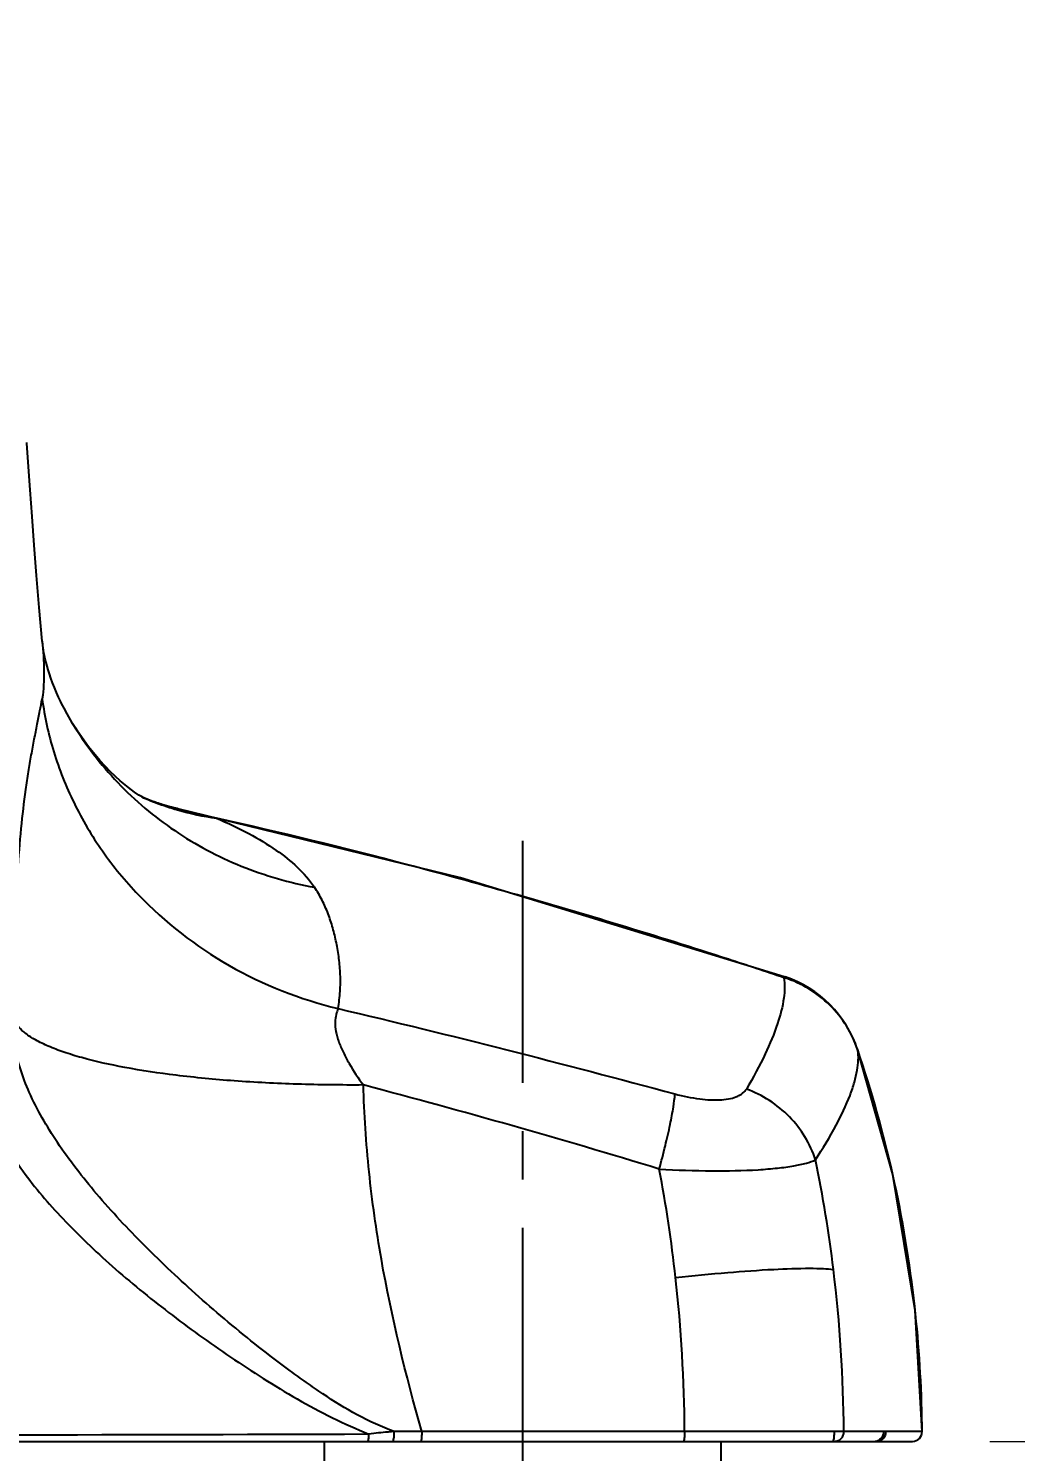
# Model space of a CAD drawing. Header units: millimetres. Extents: x 1091 to 1735, y 843 to 1297.
# Drawn here: x 1529.5 to 1580.5, y 1105.7 to 1179.2 of the extents above; entities that cross this region are included whole.
import ezdxf

# ---------------------------------------------------------------- set-up
doc = ezdxf.new("R2010")
doc.units = ezdxf.units.MM
doc.linetypes.add('CENTER', pattern=[2, 1.25, -0.25, 0.25, -0.25])
doc.layers.add('标注', color=1, linetype='Continuous')
doc.styles.add('Daelim Dimension', font='')
doc.styles.get('Daelim Dimension').set_extended_font_data('나눔고딕')
doc.dimstyles.new('DEFAULT', dxfattribs={"dimscale": 2, "dimtxt": 2, "dimasz": 2, "dimexe": 0, "dimexo": 2, "dimgap": 1, "dimtad": 1, "dimdec": 1, "dimzin": 9, "dimdsep": 46, "dimtxsty": 'Daelim Dimension', "dimcen": 0.5, "dimclrd": 252, "dimclre": 252, "dimclrt": 3, "dimadec": 1, "dimazin": 0, "dimtfac": 1, "dimtdec": 1, "dimtix": 1, "dimtmove": 0, "dimatfit": 3, "dimfxl": 1, "dimtolj": 1, "dimtzin": 1, "dimlwd": 9, "dimlwe": 9, "dimarcsym": 0})

# ---------------------------------------------------------------- blocks, each defined once
blk = doc.blocks.new('*D2')
at = {"color": 5, "lineweight": 9, "transparency": 16777216}
for p, q in [((1508.017, 1223.158), (1604.375, 1223.158)), ((1604.375, 1219.158), (1604.375, 1110.189)), ((1579.171, 1106.189), (1604.375, 1106.189))]:
    blk.add_line(p, q, dxfattribs=at)
at = {"color": 5, "transparency": 16777216}
for points in [[(1603.709, 1219.158), (1605.042, 1219.158), (1604.375, 1223.158)], [(1603.709, 1110.189), (1605.042, 1110.189), (1604.375, 1106.189)]]:
    blk.add_solid(points, dxfattribs=at)
at = {"layer": 'Defpoints', "color": 0, "transparency": 16777216}
for p in [(1504.017, 1223.158), (1575.171, 1106.189), (1604.375, 1106.189)]:
    blk.add_point(p, dxfattribs=at)
at = {"color": 7, "transparency": 16777216, "insert": (1597.039, 1164.673), "char_height": 10, "attachment_point": 5, "rotation": 90, "style": 'Daelim Dimension'}
blk.add_mtext('\\A1;117', dxfattribs=at)

msp = doc.modelspace()

# ---------------------------------------------------------------- linework, layer by layer
at = {"color": 7, "linetype": 'Continuous'}
for p, q in [((1529.669, 1153.967), (1529.568, 1155.347)), ((1529.782, 1152.487), (1529.669, 1153.967)), ((1529.908, 1150.918), (1529.782, 1152.487)), ((1530.047, 1149.263), (1529.908, 1150.918)), ((1530.199, 1147.539), (1530.047, 1149.263)), ((1531.766, 1143.283), (1531.766, 1143.283)), ((1535.534, 1139.405), (1535.451, 1139.44)), ((1535.617, 1139.37), (1535.534, 1139.405)), ((1535.825, 1139.288), (1535.742, 1139.32)), ((1535.907, 1139.256), (1535.825, 1139.288)), ((1535.988, 1139.226), (1535.907, 1139.256)), ((1551.813, 1135.296), (1537.201, 1138.874)), ((1568.543, 1130.196), (1551.813, 1135.296)), ((1568.589, 1130.191), (1568.589, 1130.191)), ((1572.335, 1126.441), (1572.335, 1126.441)), ((1573.686, 1106.693), (1571.138, 1106.691)), ((1573.805, 1106.693), (1573.686, 1106.693)), ((1575.671, 1106.692), (1575.671, 1106.713)), ((1432.863, 1106.189), (1575.171, 1106.189))]:
    msp.add_line(p, q, dxfattribs=at)
at = {"color": 9, "linetype": 'Continuous'}
for p, q in [((1549.809, 1106.691), (1548.393, 1106.701)), ((1575.671, 1106.692), (1549.809, 1106.691)), ((1544.767, 1106.189), (1544.767, 1104.796)), ((1565.267, 1106.189), (1565.267, 1104.049))]:
    msp.add_line(p, q, dxfattribs=at)
at = {"color": 7, "linetype": 'Continuous'}
for points in [[(1529.568, 1155.347), (1529.402, 1157.743), (1529.399, 1157.796)], [(1531.766, 1143.283), (1531.66, 1143.461), (1531.482, 1143.774), (1531.324, 1144.065), (1531.199, 1144.308), (1531.136, 1144.437), (1531.043, 1144.636), (1530.933, 1144.884), (1530.828, 1145.136), (1530.731, 1145.383), (1530.646, 1145.616), (1530.571, 1145.836), (1530.504, 1146.046), (1530.446, 1146.246), (1530.395, 1146.433), (1530.352, 1146.608), (1530.315, 1146.773), (1530.285, 1146.923), (1530.26, 1147.061), (1530.24, 1147.191), (1530.222, 1147.321), (1530.206, 1147.459), (1530.199, 1147.54)], [(1535.396, 1139.461), (1535.391, 1139.463), (1535.328, 1139.499), (1535.192, 1139.581), (1534.971, 1139.728), (1534.651, 1139.963), (1534.231, 1140.307), (1533.729, 1140.773), (1533.169, 1141.366), (1532.585, 1142.078), (1532.014, 1142.888), (1531.766, 1143.283)], [(1535.451, 1139.44), (1535.369, 1139.476), (1535.369, 1139.476)], [(1535.742, 1139.32), (1535.659, 1139.353), (1535.617, 1139.37)], [(1537.213, 1138.872), (1537.166, 1138.882), (1537.123, 1138.891), (1537.081, 1138.901), (1537.039, 1138.911), (1536.996, 1138.921), (1536.955, 1138.931), (1536.913, 1138.941), (1536.871, 1138.952), (1536.83, 1138.962), (1536.789, 1138.973), (1536.748, 1138.984), (1536.707, 1138.995), (1536.666, 1139.007), (1536.626, 1139.018), (1536.585, 1139.03), (1536.545, 1139.042), (1536.505, 1139.054), (1536.465, 1139.066), (1536.425, 1139.078), (1536.386, 1139.091), (1536.346, 1139.103), (1536.306, 1139.116), (1536.267, 1139.129), (1536.227, 1139.142), (1536.187, 1139.156), (1536.148, 1139.169), (1536.108, 1139.183), (1536.068, 1139.197), (1536.028, 1139.212), (1535.988, 1139.226)], [(1575.671, 1106.693), (1575.311, 1112.953), (1574.151, 1119.977), (1572.335, 1126.441)]]:
    msp.add_lwpolyline(points, dxfattribs=at)
at = {"color": 9, "linetype": 'Continuous'}
for centre, radius, start, end in [((1541.117, 1152.468), 14.208, 246.02278, 249.26165), ((1541.136, 1152.524), 14.266, 249.26759, 253.90719), ((1541.204, 1152.774), 14.526, 253.92328, 262.05132), ((1482.398, 883.883), 260.766, 75.19652, 77.41956), ((1474.245, 852.758), 292.941, 74.11988, 75.21022), ((1465.388, 821.727), 325.211, 72.04185, 74.11498), ((1489.759, 897.277), 245.827, 71.31173, 72.01616), ((1566.703, 1124.467), 5.971, 71.82887, 72.19054), ((1572.18, 1126.388), 0.163, 16.13955, 18.81378), ((1572.178, 1126.388), 0.166, 9.59859, 16.11848), ((1513.248, 1106.334), 62.412, 12.61116, 18.76877), ((1442.659, 728.892), 409.181, 73.03008, 75.25638), ((1499.783, 1106.34), 71.835, 6.97714, 11.55934), ((1488.614, 1106.379), 74.772, 6.34981, 10.69643), ((1512.88, 1106.25), 62.79, 6.30973, 12.61316), ((1498.541, 1106.195), 73.085, 0.39008, 6.97194), ((1487.012, 1106.203), 76.384, 0.36671, 6.34843), ((1512.368, 1106.192), 63.305, 0.75549, 6.31086), ((1512.38, 1106.192), 63.293, 0.47215, 0.7557), ((1507.362, 15145.766), 14039.254, 269.9982655, 270.1620923)]:
    msp.add_arc(centre, radius, start, end, dxfattribs=at)
at = {"color": 7, "linetype": 'Continuous'}
for centre, radius, start, end in [((1566.654, 1124.511), 6, 18.75905, 71.18369), ((1573.305, 1106.689), 0.5, 269.99877, 0.52604), ((1575.171, 1106.689), 0.5, 270, 0.45351)]:
    msp.add_arc(centre, radius, start, end, dxfattribs=at)
at = {"color": 9, "linetype": 'Continuous'}
for points, knots in [([(1530.199, 1147.54), (1530.245, 1147.022), (1530.307, 1146.029), (1530.27, 1145.03), (1530.195, 1144.56)], [0, 0, 0, 0, 0.522338, 1, 1, 1, 1]), ([(1528.738, 1127.972), (1528.706, 1129.721), (1528.745, 1132.278), (1528.92, 1135.574), (1529.098, 1137.792), (1529.295, 1139.508), (1529.479, 1140.77), (1529.628, 1141.634), (1529.784, 1142.449), (1529.931, 1143.214), (1530.07, 1143.913), (1530.158, 1144.353), (1530.195, 1144.56)], [0, 0, 0, 0, 0.314363, 0.459423, 0.59318, 0.714287, 0.769981, 0.822274, 0.871905, 0.919211, 0.962202, 1, 1, 1, 1]), ([(1530.195, 1144.56), (1530.319, 1143.632), (1530.725, 1141.781), (1531.779, 1139.126), (1533.256, 1136.636), (1535.753, 1133.601), (1539.746, 1130.511), (1543.525, 1129.025), (1545.486, 1128.55)], [0, 0, 0, 0, 0.119795, 0.240995, 0.363841, 0.488458, 0.741939, 1, 1, 1, 1]), ([(1531.766, 1143.283), (1532.428, 1142.188), (1534.001, 1140.131), (1536.976, 1137.62), (1540.445, 1135.778), (1542.977, 1135.052), (1544.271, 1134.818)], [0, 0, 0, 0, 0.247076, 0.495458, 0.746203, 1, 1, 1, 1]), ([(1539.195, 1138.388), (1539.768, 1138.146), (1540.833, 1137.644), (1542.623, 1136.572), (1543.751, 1135.572), (1544.27, 1134.818)], [0, 0, 0, 0, 0.297654, 0.561866, 1, 1, 1, 1]), ([(1545.486, 1128.55), (1545.533, 1128.845), (1545.603, 1129.43), (1545.615, 1130.299), (1545.542, 1131.138), (1545.408, 1131.943), (1545.222, 1132.714), (1544.982, 1133.453), (1544.671, 1134.159), (1544.411, 1134.602), (1544.27, 1134.818)], [0, 0, 0, 0, 0.137626, 0.270432, 0.399341, 0.524383, 0.645698, 0.764101, 0.881518, 1, 1, 1, 1]), ([(1568.527, 1130.143), (1568.584, 1129.799), (1568.548, 1128.985), (1568.198, 1127.661), (1567.534, 1126.086), (1566.934, 1124.984), (1566.587, 1124.391)], [0, 0, 0, 0, 0.170064, 0.389698, 0.665409, 1, 1, 1, 1]), ([(1568.529, 1130.151), (1568.539, 1130.162), (1568.554, 1130.178), (1568.574, 1130.191), (1568.583, 1130.192)], [0, 0, 0, 0, 0.628798, 1, 1, 1, 1]), ([(1572.341, 1126.415), (1572.195, 1126.847), (1571.799, 1127.68), (1570.934, 1128.757), (1569.842, 1129.609), (1569.001, 1129.996), (1568.565, 1130.14)], [0, 0, 0, 0, 0.249226, 0.498879, 0.749117, 1, 1, 1, 1]), ([(1568.583, 1130.192), (1568.584, 1130.192), (1568.586, 1130.192), (1568.588, 1130.191), (1568.589, 1130.191)], [0, 0, 0, 0, 0.510219, 1, 1, 1, 1]), ([(1546.793, 1124.601), (1545.653, 1124.594), (1543.425, 1124.62), (1540.195, 1124.783), (1537.22, 1125.065), (1534.588, 1125.456), (1532.653, 1125.879), (1531.342, 1126.278), (1530.543, 1126.579), (1529.877, 1126.898), (1529.239, 1127.301), (1528.854, 1127.687), (1528.738, 1127.972)], [0, 0, 0, 0, 0.18224, 0.356186, 0.516884, 0.659866, 0.781366, 0.833169, 0.87869, 0.917844, 0.950775, 1, 1, 1, 1]), ([(1545.486, 1128.55), (1545.452, 1128.448), (1545.372, 1128.222), (1545.314, 1127.823), (1545.362, 1127.344), (1545.52, 1126.817), (1545.757, 1126.263), (1546.157, 1125.502), (1546.523, 1124.953), (1546.793, 1124.601)], [0, 0, 0, 0, 0.073984, 0.165825, 0.276601, 0.404699, 0.545104, 0.692845, 1, 1, 1, 1]), ([(1545.486, 1128.55), (1548.403, 1127.867), (1554.216, 1126.436), (1560.007, 1124.918), (1562.894, 1124.14)], [0, 0, 0, 0, 0.500451, 1, 1, 1, 1]), ([(1548.393, 1106.701), (1547.732, 1106.927), (1546.457, 1107.512), (1544.983, 1108.44), (1543.846, 1109.231), (1542.732, 1110.032), (1541.376, 1111.061), (1539.807, 1112.338), (1537.818, 1114.057), (1535.504, 1116.224), (1533.029, 1118.868), (1530.992, 1121.493), (1529.491, 1124.062), (1528.905, 1125.845), (1528.772, 1126.697)], [0, 0, 0, 0, 0.073047, 0.145621, 0.181724, 0.217658, 0.288966, 0.359444, 0.428885, 0.563526, 0.690408, 0.806715, 0.909951, 1, 1, 1, 1]), ([(1570.161, 1120.735), (1570.537, 1121.317), (1571.193, 1122.395), (1571.845, 1123.751), (1572.174, 1124.717), (1572.36, 1125.496), (1572.396, 1126.069), (1572.341, 1126.415)], [0, 0, 0, 0, 0.33611, 0.611481, 0.727649, 0.830178, 1, 1, 1, 1]), ([(1526.982, 1124.928), (1527.031, 1124.534), (1527.239, 1123.732), (1527.73, 1122.55), (1528.381, 1121.341), (1529.504, 1119.664), (1531.293, 1117.578), (1533.837, 1115.156), (1536.237, 1113.206), (1538.299, 1111.664), (1539.934, 1110.532), (1541.622, 1109.428), (1543.953, 1108.006), (1545.797, 1107.069), (1547.08, 1106.567)], [0, 0, 0, 0, 0.042565, 0.088203, 0.137126, 0.189569, 0.30448, 0.430923, 0.565975, 0.635894, 0.70706, 0.779237, 0.85221, 1, 1, 1, 1]), ([(1549.809, 1106.691), (1548.983, 1109.628), (1547.889, 1114.072), (1547.034, 1120.085), (1546.836, 1123.1), (1546.793, 1124.601)], [0, 0, 0, 0, 0.502692, 0.752513, 1, 1, 1, 1]), ([(1562.894, 1124.14), (1563.314, 1124.027), (1564.113, 1123.86), (1565.087, 1123.799), (1565.748, 1123.887), (1566.203, 1124.026), (1566.487, 1124.225), (1566.587, 1124.391)], [0, 0, 0, 0, 0.337069, 0.630397, 0.750404, 0.850227, 1, 1, 1, 1]), ([(1570.161, 1120.735), (1569.894, 1121.56), (1568.944, 1123.112), (1567.415, 1124.09), (1566.588, 1124.391)], [0, 0, 0, 0, 0.496345, 1, 1, 1, 1]), ([(1562.087, 1120.257), (1562.196, 1120.659), (1562.395, 1121.424), (1562.64, 1122.494), (1562.809, 1123.385), (1562.881, 1123.915), (1562.894, 1124.14)], [0, 0, 0, 0, 0.315048, 0.596884, 0.829507, 1, 1, 1, 1]), ([(1562.087, 1120.257), (1562.993, 1120.206), (1564.698, 1120.144), (1566.739, 1120.182), (1568.148, 1120.294), (1568.982, 1120.406), (1569.639, 1120.544), (1570.012, 1120.664), (1570.161, 1120.735)], [0, 0, 0, 0, 0.334871, 0.62902, 0.75238, 0.85628, 0.939067, 1, 1, 1, 1]), ([(1562.927, 1114.648), (1563.825, 1114.747), (1565.514, 1114.914), (1567.83, 1115.079), (1569.48, 1115.14), (1570.51, 1115.121), (1570.915, 1115.09), (1571.086, 1115.066)], [0, 0, 0, 0, 0.331185, 0.622525, 0.851279, 0.93648, 1, 1, 1, 1]), ([(1548.393, 1106.701), (1548.284, 1106.691), (1547.846, 1106.651), (1547.408, 1106.604), (1547.08, 1106.568)], [0, 0, 0, 0, 0.248845, 1, 1, 1, 1]), ([(1548.309, 1106.189), (1548.316, 1106.189), (1548.331, 1106.202), (1548.353, 1106.252), (1548.375, 1106.357), (1548.39, 1106.515), (1548.394, 1106.636), (1548.393, 1106.701)], [0, 0, 0, 0, 0.03645, 0.099392, 0.316028, 0.631727, 1, 1, 1, 1]), ([(1549.809, 1106.691), (1549.809, 1106.627), (1549.807, 1106.509), (1549.798, 1106.369), (1549.788, 1106.279), (1549.779, 1106.232), (1549.772, 1106.204), (1549.763, 1106.189), (1549.758, 1106.189)], [0, 0, 0, 0, 0.376658, 0.697062, 0.820618, 0.913551, 0.972754, 1, 1, 1, 1]), ([(1571.147, 1106.189), (1571.21, 1106.189), (1571.337, 1106.215), (1571.496, 1106.328), (1571.602, 1106.496), (1571.625, 1106.627), (1571.625, 1106.692)], [0, 0, 0, 0, 0.244642, 0.492469, 0.744714, 1, 1, 1, 1]), ([(1547.032, 1106.189), (1547.036, 1106.189), (1547.043, 1106.199), (1547.053, 1106.233), (1547.065, 1106.309), (1547.075, 1106.425), (1547.078, 1106.517), (1547.08, 1106.567)], [0, 0, 0, 0, 0.02755, 0.084106, 0.290971, 0.607904, 1, 1, 1, 1])]:
    msp.add_open_spline(points, degree=3, knots=knots, dxfattribs=at)
at = {"color": 7, "linetype": 'Continuous'}
for points, knots in [([(1563.394, 1106.691), (1563.394, 1106.627), (1563.391, 1106.508), (1563.379, 1106.354), (1563.362, 1106.251), (1563.346, 1106.203), (1563.333, 1106.189), (1563.328, 1106.189)], [0, 0, 0, 0, 0.373653, 0.691923, 0.907999, 0.968649, 1, 1, 1, 1]), ([(1571.063, 1106.189), (1571.069, 1106.189), (1571.083, 1106.202), (1571.101, 1106.251), (1571.121, 1106.353), (1571.134, 1106.508), (1571.138, 1106.627), (1571.138, 1106.691)], [0, 0, 0, 0, 0.033838, 0.095485, 0.311245, 0.628734, 1, 1, 1, 1]), ([(1573.437, 1106.256), (1573.512, 1106.3), (1573.641, 1106.429), (1573.686, 1106.606), (1573.686, 1106.693)], [0, 0, 0, 0, 0.499838, 1, 1, 1, 1])]:
    msp.add_open_spline(points, degree=3, knots=knots, dxfattribs=at)
msp.add_open_spline([(1573.186, 1106.189), (1573.273, 1106.189), (1573.362, 1106.213), (1573.437, 1106.256)], degree=3, dxfattribs=at)
at = {"layer": '标注', "linetype": 'CENTER', "ltscale": 10}
msp.add_line((1555.017, 1137.218), (1555.017, 1056.759), dxfattribs=at)

# ---------------------------------------------------------------- dimensions: what is measured, and where the dimension line sits
at = {"color": 5}
dim = msp.add_linear_dim(base=(1604.375, 1106.189), p1=(1504.017, 1223.158), p2=(1575.171, 1106.189), angle=90, dimstyle='DEFAULT', override={"dimtxt": 5, "dimclrd": 5, "dimclre": 5, "dimclrt": 7}, dxfattribs=at)
dim.commit()
dim.dimension.update_dxf_attribs({"geometry": '*D2', "text_midpoint": (1597.039, 1164.673)})

doc.saveas('drawing.dxf')
